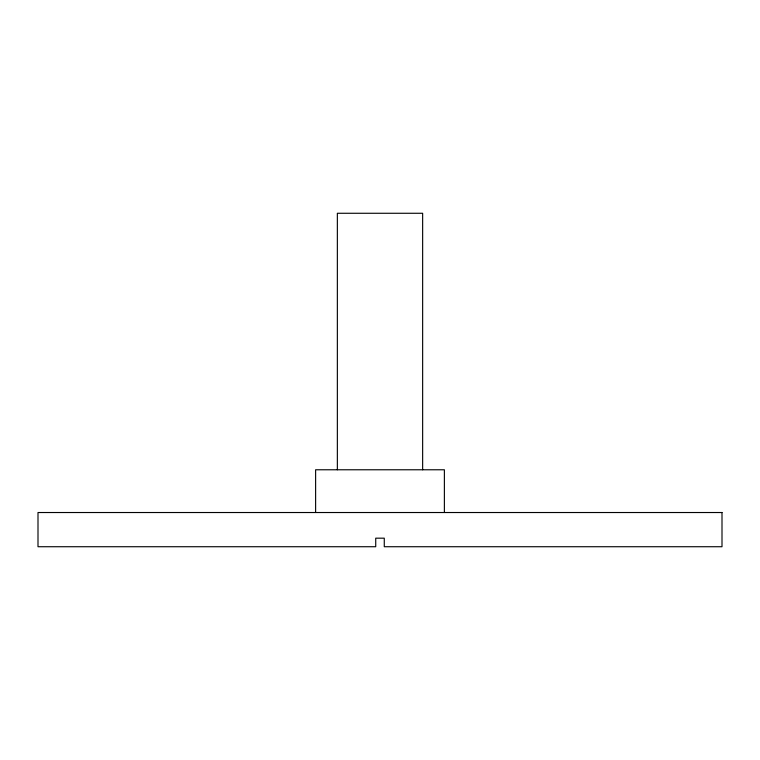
<?xml version="1.0" encoding="UTF-8"?>
<svg xmlns="http://www.w3.org/2000/svg" width="760" height="760" viewBox="0 0 760 760"><rect width="100%" height="100%" fill="white"/><g stroke="black" fill="none" stroke-linecap="round" stroke-linejoin="round"><path stroke-width="1.14" d="M444.381 512.525L444.381 469.775L315.618 469.775L315.618 512.525M422.645 469.775L422.645 213.275L337.354 213.275L337.354 469.775M722 512.525L38 512.525L38 546.725L375.725 546.725L375.725 538.175L384.275 538.175L384.275 546.725L722 546.725L722 512.525"/></g></svg>
